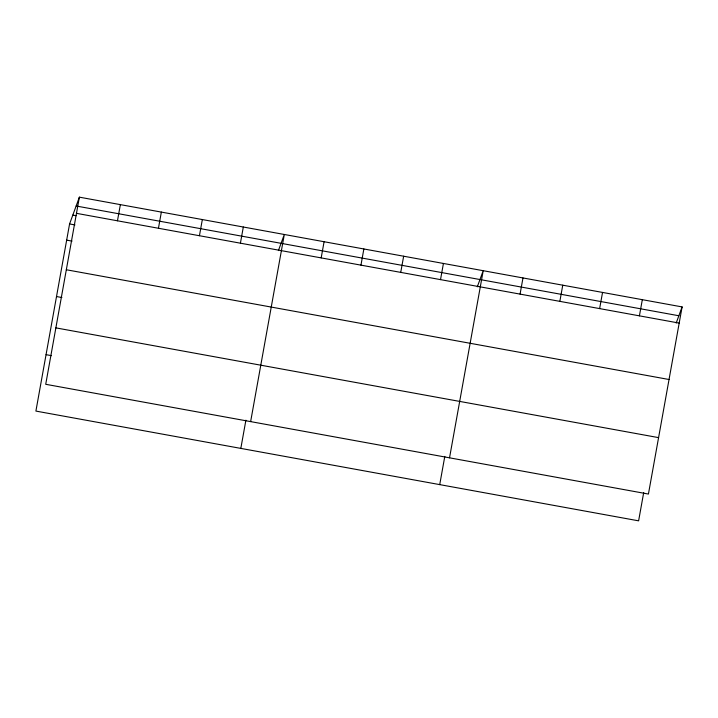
<?xml version="1.0" encoding="UTF-8"?>
<svg xmlns="http://www.w3.org/2000/svg" width="718" height="718" viewBox="0 0 718 718"><rect width="100%" height="100%" fill="white"/><g stroke="black" fill="none" stroke-linecap="round" stroke-linejoin="round"><path stroke-width="1.08" d="M79.384 197.163L45.719 384.292L648.426 494.047L682.1 306.918L79.384 197.163L69.574 223.953L35.9 411.082L638.616 520.837L643.687 492.629M117.465 220.794L120.373 204.621M158.445 228.261L161.353 212.088M199.433 235.728L202.341 219.546M240.413 243.187L243.321 227.014M240.826 448.4L245.897 420.192M250.636 421.61L284.31 234.481L278.404 250.6M321.179 257.897L324.087 241.724M360.957 265.139L363.864 248.966M400.734 272.382L403.651 256.209M440.52 279.625L443.428 263.452M439.721 484.623L444.792 456.415M449.531 457.833L483.205 270.695L477.299 286.823M520.074 294.111L522.982 277.938M559.852 301.363L562.759 285.181M599.629 308.605L602.546 292.432M639.415 315.848L642.323 299.675M676.194 323.046L682.1 306.918M76.144 206.003L678.86 315.758M76.476 213.336L679.192 323.091M72.814 215.113L76.045 215.696M69.574 223.953L74.959 224.931M66.657 240.126L72.051 241.104M66.325 269.753L669.041 379.508M56.507 296.543L61.901 297.521M55.869 327.875L658.577 437.63M46.051 354.665L51.445 355.652"/></g></svg>
